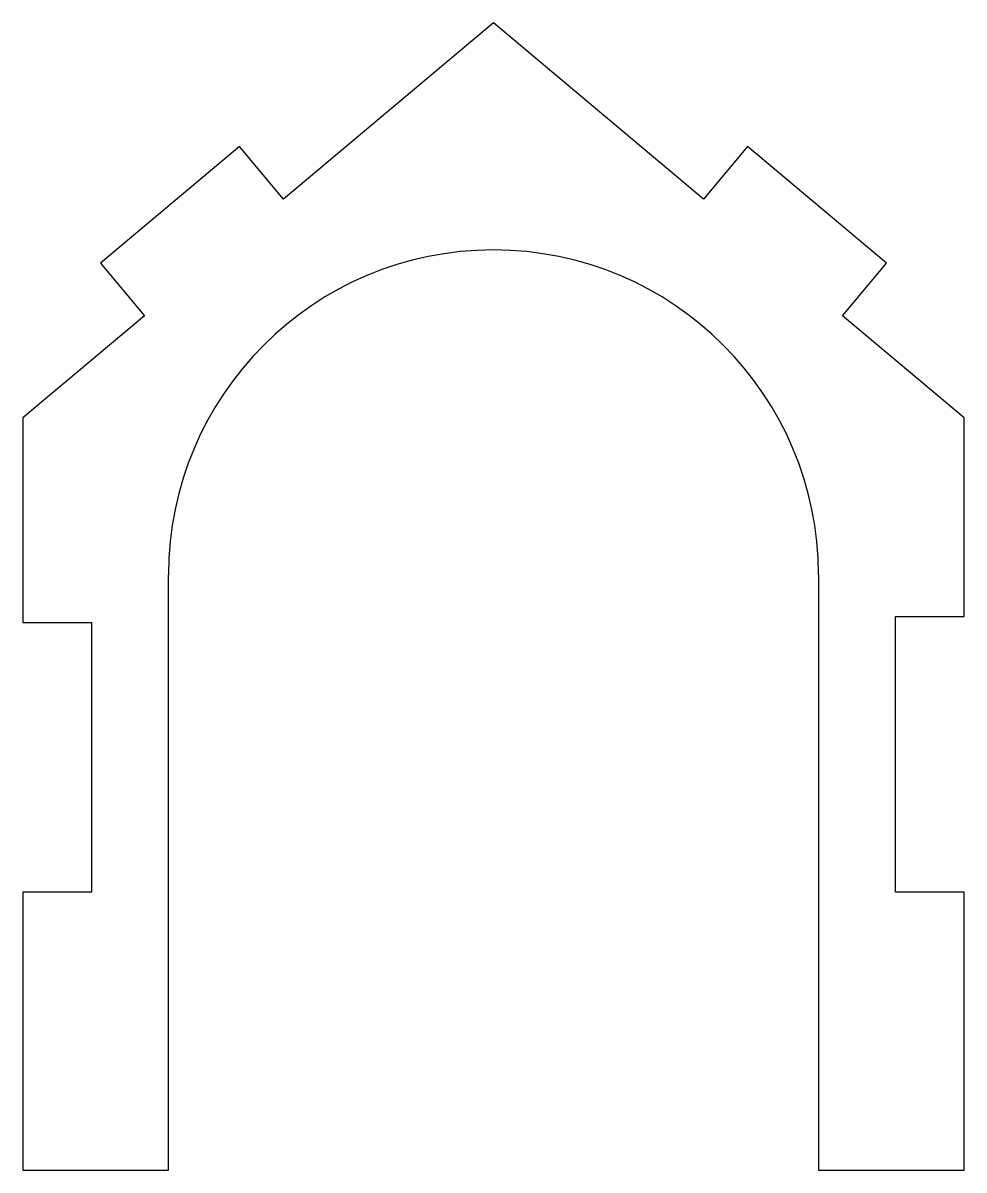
# Model space of a CAD drawing. Header units: millimetres. Extents: x -6.9 to 6.9, y -8.4 to 8.4.
import ezdxf

# ---------------------------------------------------------------- set-up
doc = ezdxf.new("R2010")
doc.units = ezdxf.units.MM
doc.layers.add('PERIMETER', color=5, linetype='CONTINUOUS')

msp = doc.modelspace()

# ---------------------------------------------------------------- linework, layer by layer
at = {"layer": 'PERIMETER'}
for p, q in [((0, 8.364), (-3.06, 5.797)), ((3.06, 5.797), (0, 8.364)), ((-3.702, 6.563), (-5.728, 4.863)), ((-3.06, 5.797), (-3.702, 6.563)), ((3.702, 6.563), (3.06, 5.797)), ((5.728, 4.863), (3.702, 6.563)), ((-5.728, 4.863), (-5.085, 4.097)), ((5.085, 4.097), (5.728, 4.863)), ((-5.085, 4.097), (-6.856, 2.611)), ((6.856, 2.611), (5.085, 4.097)), ((-6.856, 2.611), (-6.856, -0.375)), ((6.856, -0.288), (6.856, 2.611)), ((-4.735, -8.353), (-4.735, 0.321)), ((4.735, 0.321), (4.735, -8.353)), ((5.856, -4.304), (5.856, -0.288)), ((5.856, -0.288), (6.856, -0.288)), ((-6.856, -0.375), (-5.856, -0.375)), ((-5.856, -0.375), (-5.856, -4.304)), ((-5.856, -4.304), (-6.856, -4.304)), ((-6.856, -4.304), (-6.856, -8.353)), ((6.856, -4.304), (5.856, -4.304)), ((6.856, -8.353), (6.856, -4.304)), ((-6.856, -8.353), (-4.735, -8.353)), ((4.735, -8.353), (6.856, -8.353))]:
    msp.add_line(p, q, dxfattribs=at)
msp.add_arc((0, 0.321), 4.735, 0, 180, dxfattribs=at)

doc.saveas('drawing.dxf')
